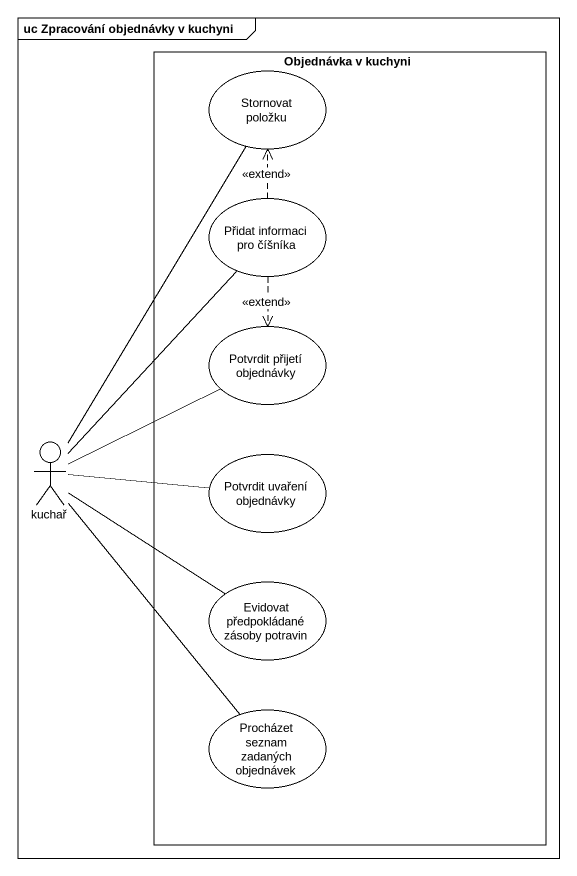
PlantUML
@startuml
mainframe uc Zpracování objednávky v kuchyni
rectangle "Objednávka v kuchyni" as Objednávka_v_kuchyni {
  usecase "Stornovat položku" as Stornovat_položku
  usecase "Přidat informaci pro číšníka" as Přidat_informaci_pro_číšníka
  usecase "Potvrdit přijetí objednávky" as Potvrdit_přijetí_objednávky
  usecase "Potvrdit uvaření objednávky" as Potvrdit_uvaření_objednávky
  usecase "Evidovat předpokládané zásoby potravin" as Evidovat_předpokládané
  usecase "Procházet seznam zadaných objednávek" as Procházet_seznam_zadaných
}
actor kuchař
Přidat_informaci_pro_číšníka .up.> Stornovat_položku : <<extend>>
Přidat_informaci_pro_číšníka ..> Potvrdit_přijetí_objednávky : <<extend>>
kuchař -up- Stornovat_položku
kuchař -up- Přidat_informaci_pro_číšníka
kuchař -right- Potvrdit_přijetí_objednávky
kuchař -right- Potvrdit_uvaření_objednávky
kuchař -right- Evidovat_předpokládané
kuchař -- Procházet_seznam_zadaných
@enduml
